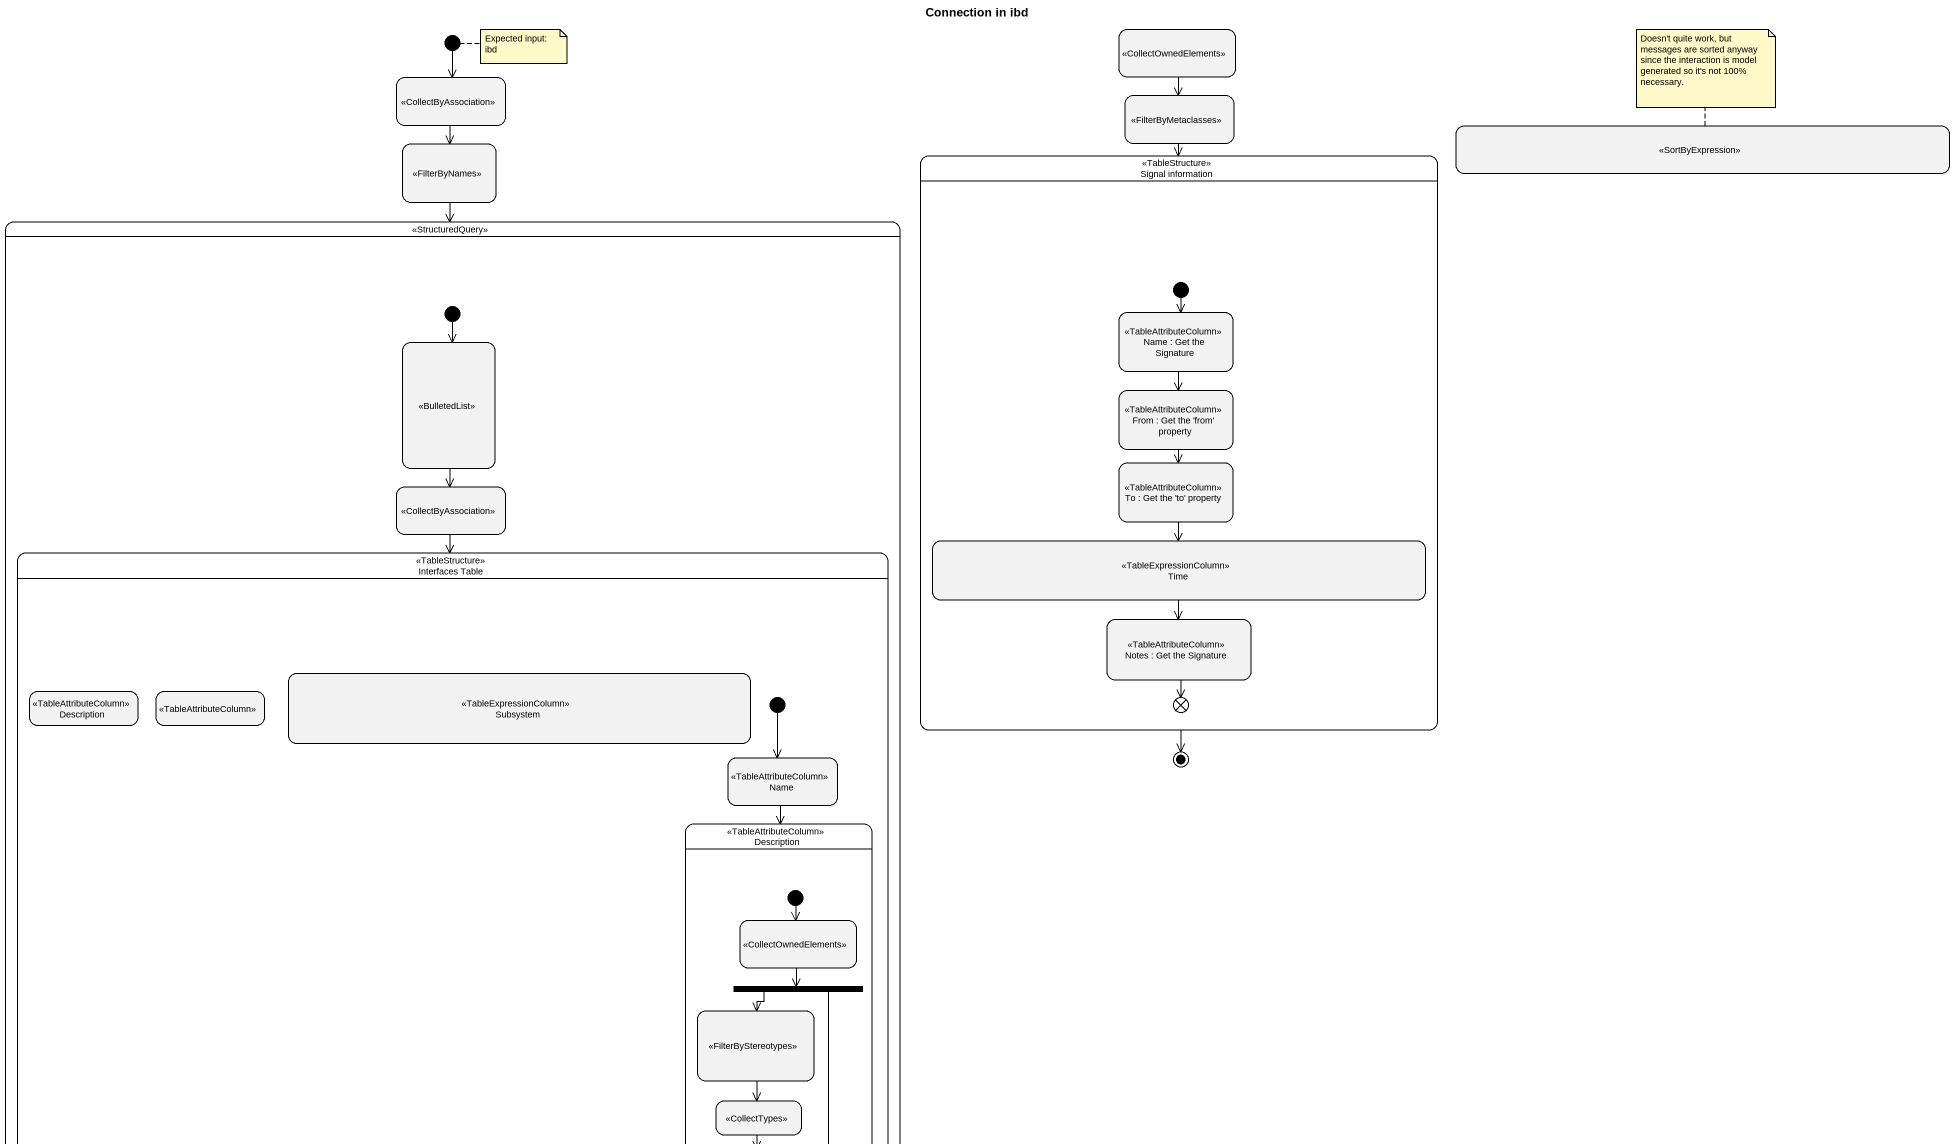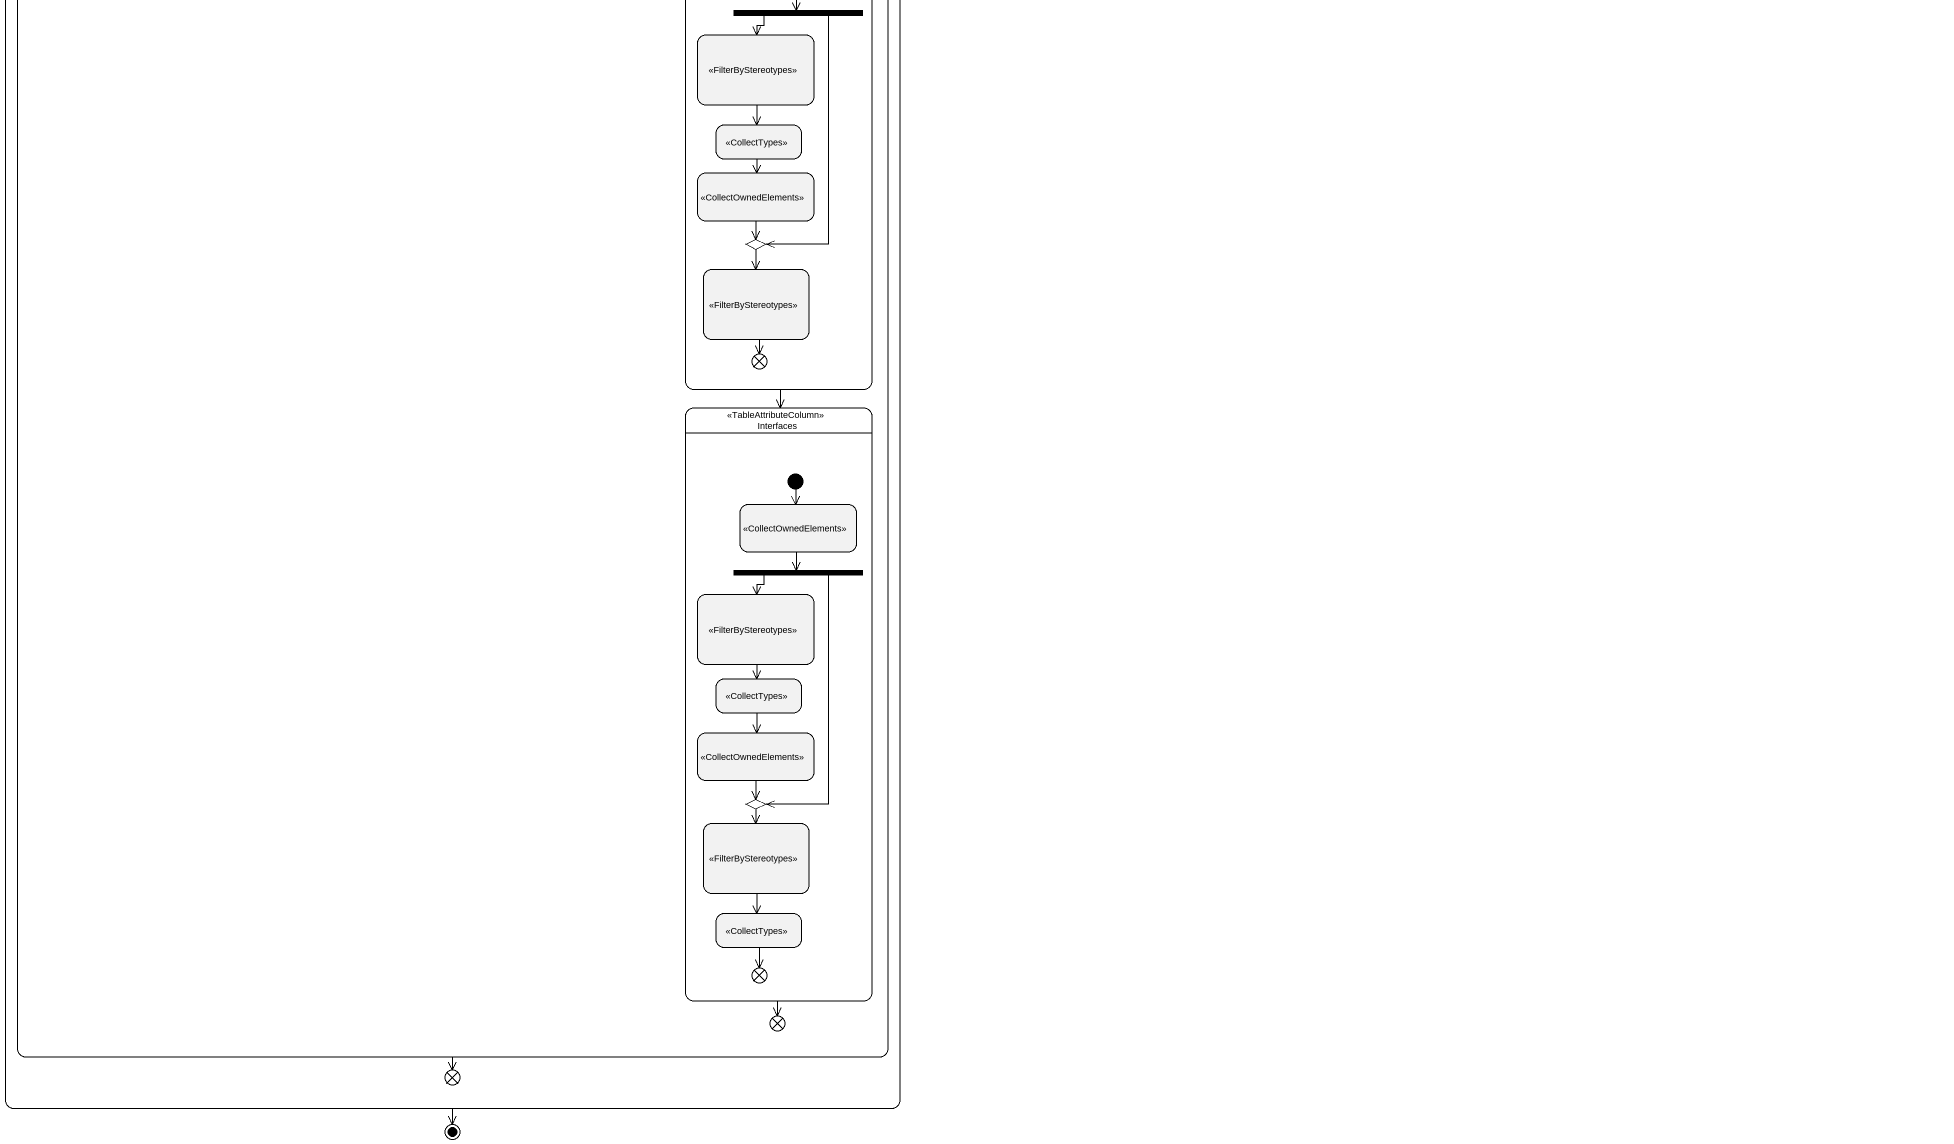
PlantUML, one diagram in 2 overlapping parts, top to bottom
@startuml
title Connection in ibd
hide empty description
state initial1 <<start>>
state " " as state1 <<CollectOwnedElements>>
state " " as state2 <<CollectByAssociation>>
state " " as state3 <<FilterByMetaclasses>>
state " " as state4 <<FilterByNames>>
state " " as state5 <<SortByExpression>>
state "Signal information" as Signal_information <<TableStructure>> {
  state "Name : Get the Signature" as Name <<TableAttributeColumn>>
  state "From : Get the 'from' property" as From <<TableAttributeColumn>>
  state "To : Get the 'to' property" as To <<TableAttributeColumn>>
  state Time <<TableExpressionColumn>>
  state "Notes : Get the Signature" as Notes <<TableAttributeColumn>>
  state flowfinal1 <<end>>
  [*] --> Name
}
state " " as state6 <<StructuredQuery>> {
  state " " as state7 <<BulletedList>>
  state " " as state8 <<CollectByAssociation>>
  state "Interfaces Table" as Interfaces_Table <<TableStructure>> {
    state Description <<TableAttributeColumn>>
    state " " as state9 <<TableAttributeColumn>>
    state Subsystem <<TableExpressionColumn>>
    state "Name" as Name_2 <<TableAttributeColumn>>
    state "Description" as Description_2 <<TableAttributeColumn>> {
      state " " as state10 <<CollectOwnedElements>>
      state fork1 <<fork>>
      state " " as state11 <<FilterByStereotypes>>
      state " " as state12 <<CollectTypes>>
      state " " as state13 <<CollectOwnedElements>>
      state choice1 <<choice>>
      state " " as state14 <<FilterByStereotypes>>
      state flowfinal2 <<end>>
      [*] --> state10
    }
    state Interfaces <<TableAttributeColumn>> {
      state " " as state15 <<CollectOwnedElements>>
      state fork2 <<fork>>
      state " " as state16 <<FilterByStereotypes>>
      state " " as state17 <<CollectTypes>>
      state " " as state18 <<CollectOwnedElements>>
      state choice2 <<choice>>
      state " " as state19 <<FilterByStereotypes>>
      state " " as state20 <<CollectTypes>>
      state flowfinal3 <<end>>
      [*] --> state15
    }
    state flowfinal4 <<end>>
    [*] --> Name_2
  }
  state flowfinal5 <<end>>
  [*] --> state7
}
state final1 <<end>>
state final2 <<end>>
initial1 --> state2
state1 --> state3
state2 --> state4
state3 --> Signal_information
state4 --> state6
Signal_information --> final1
state6 --> final2
state7 --> state8
Name --> From
From --> To
To --> Time
state8 --> Interfaces_Table
Time --> Notes
Interfaces_Table --> flowfinal5
Notes --> flowfinal1
Name_2 --> Description_2
Description_2 --> Interfaces
state10 --> fork1
fork1 --> state11
fork1 --> choice1
state11 --> state12
state12 --> state13
state13 --> choice1
choice1 --> state14
state14 --> flowfinal2
Interfaces --> flowfinal4
state15 --> fork2
fork2 --> state16
fork2 --> choice2
state16 --> state17
state17 --> state18
state18 --> choice2
choice2 --> state19
state19 --> state20
state20 --> flowfinal3
note right of initial1 : Expected input: ibd
note top of state5 : Doesn't quite work, but messages are sorted anyway since the interaction is model generated so it's not 100% necessary.
@enduml
